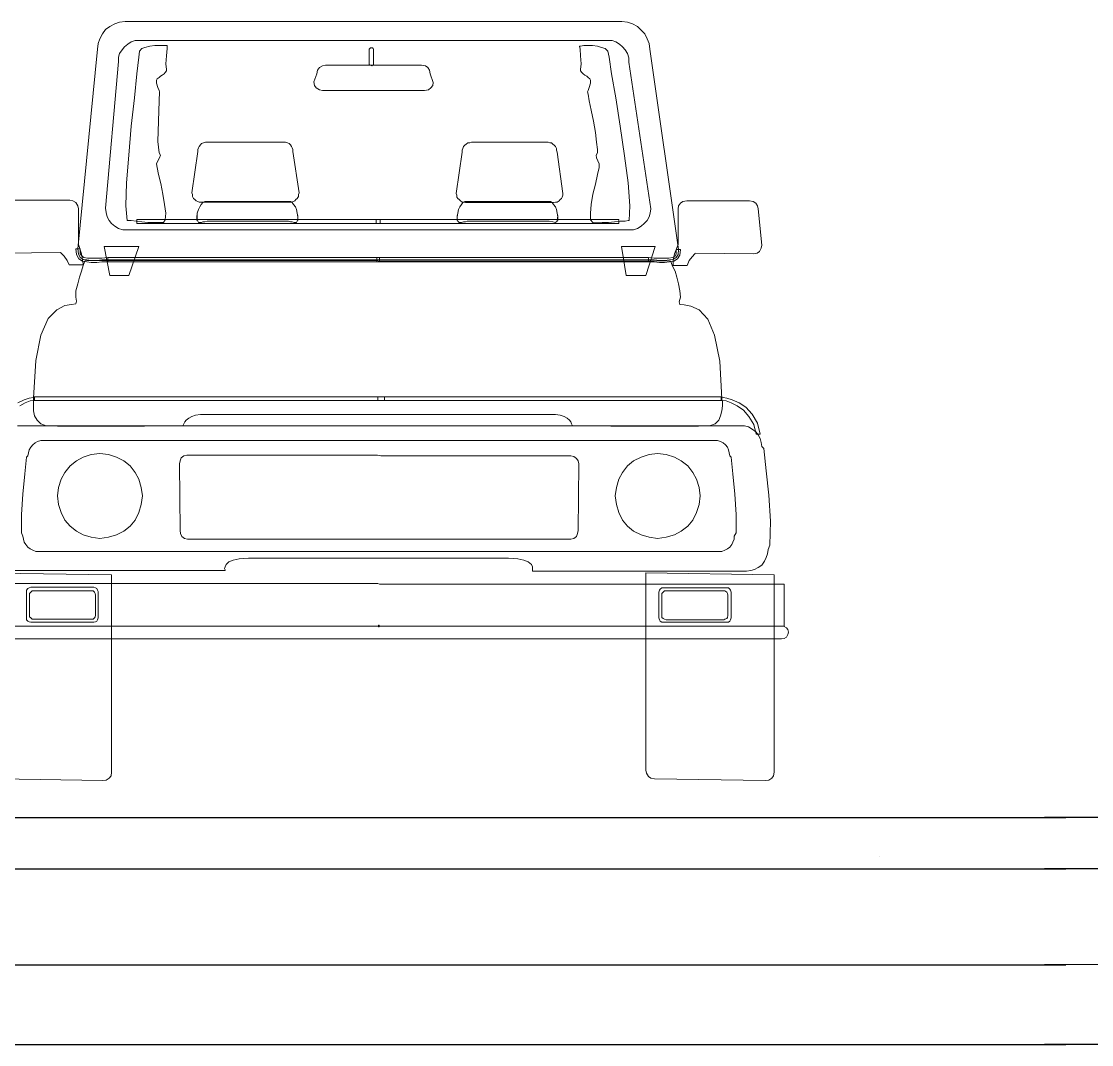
# Model space of a CAD drawing. Extents: x 941299 to 942979, y 2579300 to 2579597.
# Drawn here: x 941865.79 to 941882.53, y 2579499 to 2579515 of the extents above; entities that cross this region are included whole.
import ezdxf

# ---------------------------------------------------------------- set-up
doc = ezdxf.new("R2010")
doc.units = 0
doc.layers.get('0').update_dxf_attribs({"linetype": 'CONTINUOUS'})
doc.layers.add('车人', color=7, linetype='CONTINUOUS', lineweight=9)

# ---------------------------------------------------------------- blocks, each defined once
blk = doc.blocks.new('carbb')
at = {"layer": '车人', "color": 143}
for p, q in [((-0.7329, 1.9755), (-0.725, 1.9867)), ((-0.725, 1.9867), (-0.7137, 1.9947)), ((-0.7137, 1.9947), (-0.7007, 2.0012)), ((-0.7007, 2.0012), (-0.688, 2.0059)), ((-0.688, 2.0059), (-0.6735, 2.0077)), ((-0.6735, 2.0077), (-0.0306, 2.0077)), ((-0.0306, 2.0077), (-0.0194, 2.0077)), ((-0.0194, 2.0077), (-0.0194, 2.0077)), ((-0.0194, 2.0077), (0.6214, 2.0077)), ((0.6214, 2.0077), (0.6359, 2.0059)), ((0.6359, 2.0059), (0.6486, 2.0012)), ((0.6486, 2.0012), (0.6616, 1.9947)), ((0.6616, 1.9947), (0.6714, 1.9852)), ((0.6714, 1.9852), (0.6808, 1.9755)), ((-0.7442, 1.9498), (-0.7394, 1.9625)), ((-0.7394, 1.9625), (-0.7329, 1.9755)), ((-0.6576, 1.9545), (-0.667, 1.9483)), ((-0.6478, 1.9577), (-0.6576, 1.9545)), ((-0.6366, 1.9577), (-0.6478, 1.9577)), ((-0.0306, 1.9577), (-0.6366, 1.9577)), ((-0.0194, 1.9577), (-0.0306, 1.9577)), ((0.5845, 1.9577), (-0.0194, 1.9577)), ((0.5957, 1.9577), (0.5845, 1.9577)), ((0.6055, 1.9545), (0.5957, 1.9577)), ((0.6149, 1.9483), (0.6055, 1.9545)), ((0.6808, 1.9755), (0.6873, 1.9625)), ((0.6873, 1.9625), (0.6921, 1.9498)), ((-0.7974, 1.4148), (-0.7459, 1.9353)), ((-0.7459, 1.9353), (-0.7442, 1.9498)), ((-0.6815, 1.9338), (-0.688, 1.924)), ((-0.675, 1.9418), (-0.6815, 1.9338)), ((-0.667, 1.9483), (-0.675, 1.9418)), ((-0.6366, 1.9305), (-0.6381, 1.9143)), ((-0.6301, 1.9368), (-0.6366, 1.9305)), ((-0.6366, 1.9305), (-0.6366, 1.9305)), ((-0.6221, 1.94), (-0.6301, 1.9368)), ((-0.6094, 1.9433), (-0.6221, 1.94)), ((-0.5964, 1.945), (-0.6094, 1.9433)), ((-0.5851, 1.945), (-0.5964, 1.945)), ((-0.5739, 1.945), (-0.5851, 1.945)), ((-0.5659, 1.945), (-0.5739, 1.945)), ((-0.5642, 1.945), (-0.5659, 1.945)), ((-0.5659, 1.9175), (-0.5642, 1.9368)), ((-0.5642, 1.9368), (-0.5642, 1.945)), ((-0.0357, 1.9368), (-0.0371, 1.9353)), ((-0.0371, 1.9353), (-0.0371, 1.932)), ((-0.0371, 1.932), (-0.0371, 1.8983)), ((-0.0339, 1.9385), (-0.0357, 1.9368)), ((-0.0306, 1.9385), (-0.0339, 1.9385)), ((-0.0306, 1.9385), (-0.0306, 1.9385)), ((-0.0291, 1.9385), (-0.0306, 1.9385)), ((-0.0274, 1.9368), (-0.0291, 1.9385)), ((-0.0259, 1.9353), (-0.0274, 1.9368)), ((-0.0259, 1.932), (-0.0259, 1.9353)), ((-0.0259, 1.8983), (-0.0259, 1.932)), ((0.5106, 1.9433), (0.5138, 1.9433)), ((0.5121, 1.9353), (0.5106, 1.9433)), ((0.5138, 1.9175), (0.5121, 1.9353)), ((0.5138, 1.9433), (0.5218, 1.945)), ((0.5218, 1.945), (0.5316, 1.945)), ((0.5316, 1.945), (0.5443, 1.945)), ((0.5443, 1.945), (0.5573, 1.9433)), ((0.5573, 1.9433), (0.5685, 1.94)), ((0.5685, 1.94), (0.578, 1.9368)), ((0.578, 1.9368), (0.5845, 1.9305)), ((0.5845, 1.9305), (0.5845, 1.9305)), ((0.5845, 1.9305), (0.5877, 1.9143)), ((0.6229, 1.9418), (0.6149, 1.9483)), ((0.6294, 1.9338), (0.6229, 1.9418)), ((0.6359, 1.924), (0.6294, 1.9338)), ((0.6921, 1.9498), (0.6938, 1.9353)), ((0.6938, 1.9353), (0.7692, 1.413)), ((-0.6913, 1.9031), (-0.725, 1.5206)), ((-0.688, 1.924), (-0.6913, 1.9143)), ((-0.6913, 1.9143), (-0.6913, 1.9031)), ((-0.6381, 1.9143), (-0.6431, 1.8711)), ((-0.5674, 1.8968), (-0.5659, 1.9175)), ((-0.0371, 1.8983), (-0.0371, 1.8951)), ((-0.0259, 1.8951), (-0.0259, 1.8983)), ((0.5153, 1.8968), (0.5138, 1.9175)), ((0.5877, 1.9143), (0.5942, 1.8711)), ((0.6392, 1.9128), (0.6359, 1.924)), ((0.6392, 1.9016), (0.6392, 1.9128)), ((0.6971, 1.5191), (0.6392, 1.9016)), ((-0.6431, 1.8711), (-0.6493, 1.8085)), ((-0.5772, 1.8679), (-0.5721, 1.8711)), ((-0.5721, 1.8711), (-0.5692, 1.8741)), ((-0.5692, 1.8741), (-0.5659, 1.8791)), ((-0.5659, 1.8824), (-0.5674, 1.8968)), ((-0.5659, 1.8791), (-0.5659, 1.8824)), ((-0.1737, 1.8711), (-0.1817, 1.8501)), ((-0.1722, 1.8806), (-0.1737, 1.8711)), ((-0.1672, 1.8871), (-0.1722, 1.8806)), ((-0.1592, 1.8918), (-0.1672, 1.8871)), ((-0.1512, 1.8936), (-0.1592, 1.8918)), ((-0.0291, 1.8936), (-0.1512, 1.8936)), ((-0.0371, 1.8951), (-0.0357, 1.8936)), ((-0.0357, 1.8936), (-0.0339, 1.8936)), ((-0.0339, 1.8936), (-0.0306, 1.8918)), ((-0.0306, 1.8918), (-0.0291, 1.8936)), ((-0.0306, 1.8918), (-0.0306, 1.8918)), ((-0.0306, 1.8918), (-0.0306, 1.8918)), ((-0.0194, 1.8936), (-0.0291, 1.8936)), ((-0.0291, 1.8936), (-0.0274, 1.8936)), ((-0.0274, 1.8936), (-0.0259, 1.8951)), ((0.0991, 1.8936), (-0.0194, 1.8936)), ((0.1089, 1.8918), (0.0991, 1.8936)), ((0.1151, 1.8871), (0.1089, 1.8918)), ((0.1201, 1.8806), (0.1151, 1.8871)), ((0.1216, 1.8711), (0.1201, 1.8806)), ((0.1296, 1.8484), (0.1216, 1.8711)), ((0.5138, 1.8824), (0.5153, 1.8968)), ((0.5138, 1.8791), (0.5138, 1.8824)), ((0.5171, 1.8741), (0.5138, 1.8791)), ((0.5203, 1.8711), (0.5171, 1.8741)), ((0.5251, 1.8679), (0.5203, 1.8711)), ((0.5942, 1.8711), (0.6055, 1.8085)), ((-0.5916, 1.8549), (-0.5899, 1.8581)), ((-0.5916, 1.8469), (-0.5916, 1.8549)), ((-0.5884, 1.8357), (-0.5916, 1.8469)), ((-0.5899, 1.8581), (-0.5851, 1.8614)), ((-0.5851, 1.8614), (-0.5819, 1.8646)), ((-0.5819, 1.8646), (-0.5772, 1.8679)), ((-0.1817, 1.8501), (-0.1802, 1.8404)), ((0.1281, 1.8404), (0.1296, 1.8484)), ((0.5298, 1.8646), (0.5251, 1.8679)), ((0.5331, 1.8614), (0.5298, 1.8646)), ((0.5378, 1.8581), (0.5331, 1.8614)), ((0.5363, 1.8357), (0.5396, 1.8469)), ((0.5396, 1.8549), (0.5378, 1.8581)), ((0.5396, 1.8469), (0.5396, 1.8549)), ((-0.5851, 1.8277), (-0.5884, 1.8357)), ((-0.5837, 1.8244), (-0.5851, 1.8277)), ((-0.5851, 1.8002), (-0.5837, 1.8244)), ((-0.1802, 1.8404), (-0.1755, 1.8342)), ((-0.1755, 1.8342), (-0.1672, 1.8292)), ((-0.1672, 1.8292), (-0.1592, 1.8277)), ((-0.1592, 1.8277), (-0.0306, 1.8277)), ((-0.0306, 1.8277), (-0.0194, 1.8277)), ((-0.0194, 1.8277), (-0.0194, 1.8277)), ((-0.0194, 1.8277), (0.1071, 1.8277)), ((0.1071, 1.8277), (0.1169, 1.8292)), ((0.1169, 1.8292), (0.1234, 1.8342)), ((0.1234, 1.8342), (0.1281, 1.8404)), ((0.5316, 1.8244), (0.5331, 1.8277)), ((0.5331, 1.8179), (0.5316, 1.8244)), ((0.5331, 1.8277), (0.5363, 1.8357)), ((0.5363, 1.8002), (0.5331, 1.8179)), ((-0.6493, 1.8085), (-0.6576, 1.7343)), ((-0.5866, 1.7473), (-0.5851, 1.8002)), ((0.541, 1.7762), (0.5363, 1.8002)), ((0.6055, 1.8085), (0.6167, 1.7343)), ((0.5475, 1.7473), (0.541, 1.7762)), ((-0.6576, 1.7343), (-0.6638, 1.6589)), ((-0.5884, 1.6944), (-0.5866, 1.7473)), ((0.5523, 1.7183), (0.5475, 1.7473)), ((0.6167, 1.7343), (0.6279, 1.6571)), ((0.5555, 1.6926), (0.5523, 1.7183)), ((-0.5851, 1.6654), (-0.5884, 1.6944)), ((-0.4823, 1.6781), (-0.4838, 1.6734)), ((-0.4808, 1.6814), (-0.4823, 1.6781)), ((-0.4775, 1.6861), (-0.4808, 1.6814)), ((-0.4743, 1.6893), (-0.4775, 1.6861)), ((-0.4696, 1.6911), (-0.4743, 1.6893)), ((-0.4645, 1.6926), (-0.4696, 1.6911)), ((-0.4598, 1.6926), (-0.4645, 1.6926)), ((-0.2606, 1.6926), (-0.4598, 1.6926)), ((-0.2556, 1.6926), (-0.2606, 1.6926)), ((-0.2508, 1.6911), (-0.2556, 1.6926)), ((-0.2461, 1.6893), (-0.2508, 1.6911)), ((-0.2429, 1.6861), (-0.2461, 1.6893)), ((-0.2396, 1.6814), (-0.2429, 1.6861)), ((-0.2381, 1.6781), (-0.2396, 1.6814)), ((-0.2364, 1.6734), (-0.2381, 1.6781)), ((0.2052, 1.6716), (0.2067, 1.6766)), ((0.2067, 1.6766), (0.2085, 1.6814)), ((0.2085, 1.6814), (0.2118, 1.6846)), ((0.2118, 1.6846), (0.215, 1.6879)), ((0.215, 1.6879), (0.2197, 1.6911)), ((0.2197, 1.6911), (0.2245, 1.6911)), ((0.2245, 1.6911), (0.2292, 1.6926)), ((0.2292, 1.6926), (0.4287, 1.6926)), ((0.4287, 1.6926), (0.4334, 1.6911)), ((0.4334, 1.6911), (0.4382, 1.6911)), ((0.4382, 1.6911), (0.4414, 1.6879)), ((0.4414, 1.6879), (0.4447, 1.6846)), ((0.4447, 1.6846), (0.4479, 1.6814)), ((0.4479, 1.6814), (0.4512, 1.6766)), ((0.4512, 1.6766), (0.4512, 1.6716)), ((0.5573, 1.6734), (0.5555, 1.6926)), ((-0.6638, 1.6589), (-0.6703, 1.5865)), ((-0.5884, 1.6444), (-0.5837, 1.6524)), ((-0.5819, 1.6589), (-0.5851, 1.6654)), ((-0.5837, 1.6524), (-0.5819, 1.6589)), ((-0.4838, 1.6687), (-0.5, 1.5608)), ((-0.4838, 1.6734), (-0.4838, 1.6687)), ((-0.2364, 1.6687), (-0.2364, 1.6734)), ((-0.2204, 1.5608), (-0.2364, 1.6687)), ((0.1893, 1.5593), (0.2052, 1.6669)), ((0.2052, 1.6669), (0.2052, 1.6716)), ((0.4512, 1.6716), (0.4527, 1.6669)), ((0.4527, 1.6669), (0.4671, 1.5593)), ((0.554, 1.6589), (0.5573, 1.6654)), ((0.5555, 1.6524), (0.554, 1.6589)), ((0.5588, 1.6444), (0.5555, 1.6524)), ((0.5573, 1.6654), (0.5573, 1.6734)), ((0.6279, 1.6571), (0.6374, 1.5865)), ((-0.5916, 1.6364), (-0.5884, 1.6444)), ((-0.5899, 1.6267), (-0.5916, 1.6364)), ((-0.5866, 1.6089), (-0.5899, 1.6267)), ((0.5573, 1.6089), (0.562, 1.6267)), ((0.562, 1.6364), (0.5588, 1.6444)), ((0.562, 1.6267), (0.562, 1.6364)), ((-0.5804, 1.585), (-0.5866, 1.6089)), ((0.5523, 1.5832), (0.5573, 1.6089)), ((-0.6703, 1.5865), (-0.672, 1.5271)), ((-0.5754, 1.5575), (-0.5804, 1.585)), ((0.5458, 1.5575), (0.5523, 1.5832)), ((0.6374, 1.5865), (0.6424, 1.5271)), ((-0.8181, 1.5416), (-0.9821, 1.5416)), ((-0.8101, 1.5401), (-0.8181, 1.5416)), ((-0.8021, 1.5351), (-0.8101, 1.5401)), ((-0.7974, 1.5271), (-0.8021, 1.5351)), ((-0.5707, 1.5303), (-0.5754, 1.5575)), ((-0.5, 1.5608), (-0.4982, 1.556)), ((-0.4982, 1.556), (-0.4982, 1.5513)), ((-0.4982, 1.5513), (-0.4953, 1.5463)), ((-0.4953, 1.5463), (-0.492, 1.543)), ((-0.492, 1.543), (-0.4888, 1.5401)), ((-0.4888, 1.5401), (-0.4838, 1.5383)), ((-0.4838, 1.5383), (-0.4808, 1.5368)), ((-0.4808, 1.5368), (-0.4758, 1.5368)), ((-0.4758, 1.5368), (-0.2443, 1.5368)), ((-0.4758, 1.5303), (-0.471, 1.5351)), ((-0.471, 1.5351), (-0.4663, 1.5383)), ((-0.4663, 1.5383), (-0.4613, 1.5383)), ((-0.4613, 1.5383), (-0.2476, 1.5383)), ((-0.2476, 1.5383), (-0.2429, 1.5383)), ((-0.2443, 1.5368), (-0.2443, 1.5368)), ((-0.2443, 1.5368), (-0.2396, 1.5368)), ((-0.2429, 1.5383), (-0.2381, 1.5351)), ((-0.2396, 1.5368), (-0.2349, 1.5383)), ((-0.2381, 1.5351), (-0.2349, 1.5303)), ((-0.2349, 1.5383), (-0.2316, 1.5401)), ((-0.2316, 1.5401), (-0.2284, 1.543)), ((-0.2284, 1.543), (-0.2251, 1.5463)), ((-0.2251, 1.5463), (-0.2219, 1.5513)), ((-0.2219, 1.556), (-0.2204, 1.5608)), ((-0.2219, 1.5513), (-0.2219, 1.556)), ((0.1908, 1.5546), (0.1893, 1.5593)), ((0.1908, 1.5495), (0.1908, 1.5546)), ((0.194, 1.5463), (0.1908, 1.5495)), ((0.1973, 1.543), (0.194, 1.5463)), ((0.2005, 1.5401), (0.1973, 1.543)), ((0.2052, 1.5368), (0.2005, 1.5401)), ((0.2035, 1.5303), (0.2067, 1.5351)), ((0.2085, 1.5368), (0.2052, 1.5368)), ((0.2067, 1.5351), (0.2118, 1.5383)), ((0.2132, 1.5351), (0.2085, 1.5368)), ((0.2118, 1.5383), (0.2165, 1.5383)), ((0.2132, 1.5351), (0.2132, 1.5351)), ((0.4432, 1.5351), (0.2132, 1.5351)), ((0.2165, 1.5383), (0.4302, 1.5383)), ((0.4302, 1.5383), (0.4349, 1.5383)), ((0.4349, 1.5383), (0.4399, 1.5351)), ((0.4399, 1.5351), (0.4432, 1.5303)), ((0.4479, 1.5368), (0.4432, 1.5351)), ((0.4527, 1.5368), (0.4479, 1.5368)), ((0.4574, 1.5401), (0.4527, 1.5368)), ((0.4606, 1.543), (0.4574, 1.5401)), ((0.4639, 1.5463), (0.4606, 1.543)), ((0.4657, 1.5495), (0.4639, 1.5463)), ((0.4671, 1.5546), (0.4657, 1.5495)), ((0.4671, 1.5593), (0.4671, 1.5546)), ((0.541, 1.5303), (0.5458, 1.5575)), ((0.7742, 1.5336), (0.7805, 1.5383)), ((0.7805, 1.5383), (0.7902, 1.5401)), ((0.7902, 1.5401), (0.954, 1.5401)), ((0.954, 1.5401), (0.9637, 1.5383)), ((0.9637, 1.5383), (0.9702, 1.5336)), ((-0.7956, 1.5191), (-0.7974, 1.5271)), ((-0.7956, 1.426), (-0.7956, 1.5191)), ((-0.725, 1.5206), (-0.7235, 1.5093)), ((-0.7235, 1.5093), (-0.7202, 1.4981)), ((-0.672, 1.5271), (-0.6688, 1.4886)), ((-0.5674, 1.5079), (-0.5707, 1.5303)), ((-0.5692, 1.4901), (-0.5674, 1.5079)), ((-0.4855, 1.5079), (-0.4823, 1.5173)), ((-0.4855, 1.4981), (-0.4855, 1.5079)), ((-0.4823, 1.5173), (-0.479, 1.5238)), ((-0.479, 1.5238), (-0.4758, 1.5303)), ((-0.2349, 1.5303), (-0.2298, 1.5238)), ((-0.2298, 1.5238), (-0.2269, 1.5173)), ((-0.2269, 1.5173), (-0.2251, 1.5079)), ((-0.2251, 1.5079), (-0.2236, 1.4981)), ((0.1922, 1.4981), (0.194, 1.5079)), ((0.194, 1.5079), (0.1955, 1.5173)), ((0.1955, 1.5173), (0.1987, 1.5238)), ((0.1987, 1.5238), (0.2035, 1.5303)), ((0.4432, 1.5303), (0.4479, 1.5238)), ((0.4479, 1.5238), (0.4512, 1.5173)), ((0.4512, 1.5173), (0.4527, 1.5079)), ((0.4527, 1.5079), (0.4544, 1.4981)), ((0.5396, 1.5079), (0.541, 1.5303)), ((0.5396, 1.4901), (0.5396, 1.5079)), ((0.6424, 1.5271), (0.6406, 1.4886)), ((0.6921, 1.4981), (0.6953, 1.5079)), ((0.6953, 1.5079), (0.6971, 1.5191)), ((0.7677, 1.5191), (0.7692, 1.5271)), ((0.7677, 1.426), (0.7677, 1.5191)), ((0.7692, 1.5271), (0.7742, 1.5336)), ((0.9702, 1.5336), (0.9749, 1.5271)), ((0.9749, 1.5271), (0.9767, 1.5191)), ((0.9767, 1.5191), (0.9862, 1.4242)), ((-0.7202, 1.4981), (-0.7152, 1.4886)), ((-0.7152, 1.4886), (-0.709, 1.4804)), ((-0.709, 1.4804), (-0.7007, 1.4742)), ((-0.6688, 1.4886), (-0.6655, 1.4886)), ((-0.6655, 1.4886), (-0.6576, 1.4886)), ((-0.6576, 1.4886), (-0.6446, 1.4869)), ((-0.6446, 1.4869), (-0.6301, 1.4854)), ((-0.0194, 1.4916), (-0.6431, 1.4916)), ((-0.6431, 1.4916), (-0.6431, 1.4804)), ((-0.6431, 1.4804), (-0.0194, 1.4804)), ((-0.6301, 1.4854), (-0.6141, 1.4836)), ((-0.6141, 1.4836), (-0.5979, 1.4836)), ((-0.5979, 1.4836), (-0.5851, 1.4836)), ((-0.5851, 1.4836), (-0.5739, 1.4836)), ((-0.5739, 1.4836), (-0.5692, 1.4901)), ((-0.487, 1.5014), (-0.487, 1.4886)), ((-0.4855, 1.4916), (-0.487, 1.5014)), ((-0.487, 1.4886), (-0.4855, 1.4981)), ((-0.4838, 1.4869), (-0.4855, 1.4916)), ((-0.4823, 1.4836), (-0.4838, 1.4869)), ((-0.479, 1.4836), (-0.4823, 1.4836)), ((-0.4743, 1.4836), (-0.479, 1.4836)), ((-0.471, 1.4854), (-0.4743, 1.4836)), ((-0.4663, 1.4854), (-0.471, 1.4854)), ((-0.4598, 1.4869), (-0.4663, 1.4854)), ((-0.4598, 1.4869), (-0.4598, 1.4869)), ((-0.2476, 1.4869), (-0.4598, 1.4869)), ((-0.2429, 1.4854), (-0.2476, 1.4869)), ((-0.2381, 1.4854), (-0.2429, 1.4854)), ((-0.2331, 1.4836), (-0.2381, 1.4854)), ((-0.2298, 1.4836), (-0.2331, 1.4836)), ((-0.2269, 1.4836), (-0.2298, 1.4836)), ((-0.2251, 1.4869), (-0.2269, 1.4836)), ((-0.2236, 1.4916), (-0.2251, 1.4869)), ((-0.2236, 1.5014), (-0.2236, 1.4916)), ((-0.2236, 1.4886), (-0.2236, 1.5014)), ((-0.2236, 1.4981), (-0.2236, 1.4886)), ((-0.0194, 1.4916), (-0.0194, 1.4804)), ((-0.0085, 1.4916), (-0.0194, 1.4916)), ((-0.0194, 1.4916), (-0.0194, 1.4916)), ((-0.0194, 1.4804), (-0.0194, 1.4916)), ((-0.0194, 1.4916), (-0.0194, 1.4916)), ((-0.0194, 1.4804), (-0.0085, 1.4804)), ((-0.0194, 1.4804), (-0.0194, 1.4804)), ((-0.0085, 1.4916), (-0.0085, 1.4804)), ((0.6134, 1.4916), (-0.0085, 1.4916)), ((-0.0085, 1.4916), (-0.0085, 1.4916)), ((-0.0085, 1.4804), (-0.0085, 1.4916)), ((-0.0085, 1.4916), (-0.0085, 1.4916)), ((-0.0085, 1.4804), (0.6134, 1.4804)), ((-0.0085, 1.4804), (-0.0085, 1.4804)), ((0.1922, 1.5014), (0.1922, 1.4886)), ((0.1922, 1.4916), (0.1922, 1.5014)), ((0.1922, 1.4886), (0.1922, 1.4981)), ((0.194, 1.4869), (0.1922, 1.4916)), ((0.1973, 1.4836), (0.194, 1.4869)), ((0.2005, 1.4836), (0.1973, 1.4836)), ((0.2035, 1.4836), (0.2005, 1.4836)), ((0.2085, 1.4854), (0.2035, 1.4836)), ((0.2132, 1.4854), (0.2085, 1.4854)), ((0.218, 1.4869), (0.2132, 1.4854)), ((0.218, 1.4869), (0.218, 1.4869)), ((0.4317, 1.4869), (0.218, 1.4869)), ((0.4414, 1.4854), (0.4317, 1.4869)), ((0.4479, 1.4836), (0.4414, 1.4854)), ((0.4527, 1.4869), (0.4479, 1.4836)), ((0.4544, 1.5014), (0.4527, 1.4869)), ((0.4544, 1.4886), (0.4544, 1.5014)), ((0.4544, 1.4981), (0.4544, 1.4886)), ((0.5458, 1.4836), (0.5396, 1.4901)), ((0.5555, 1.4821), (0.5458, 1.4836)), ((0.57, 1.4836), (0.5555, 1.4821)), ((0.586, 1.4836), (0.57, 1.4836)), ((0.6022, 1.4854), (0.586, 1.4836)), ((0.6167, 1.4869), (0.6022, 1.4854)), ((0.6134, 1.4916), (0.6134, 1.4916)), ((0.6134, 1.4804), (0.6134, 1.4916)), ((0.6134, 1.4916), (0.6134, 1.4916)), ((0.6134, 1.4804), (0.6134, 1.4804)), ((0.6294, 1.4869), (0.6167, 1.4869)), ((0.6374, 1.4886), (0.6294, 1.4869)), ((0.6406, 1.4886), (0.6374, 1.4886)), ((0.6714, 1.4742), (0.6794, 1.4804)), ((0.6794, 1.4804), (0.6873, 1.4886)), ((0.6873, 1.4886), (0.6921, 1.4981)), ((-0.7007, 1.4742), (-0.6913, 1.4677)), ((-0.6913, 1.4677), (-0.68, 1.4644)), ((-0.68, 1.4644), (-0.6688, 1.4644)), ((-0.6688, 1.4644), (-0.0179, 1.4644)), ((-0.0179, 1.4644), (-0.0102, 1.4644)), ((-0.0102, 1.4644), (-0.0102, 1.4644)), ((-0.0102, 1.4644), (0.6406, 1.4644)), ((0.6406, 1.4644), (0.6519, 1.4644)), ((0.6519, 1.4644), (0.6616, 1.4677)), ((0.6616, 1.4677), (0.6714, 1.4742)), ((-0.7956, 1.426), (-0.7956, 1.426)), ((-0.7876, 1.4017), (-0.7956, 1.426)), ((0.758, 1.4017), (0.7677, 1.426)), ((0.7677, 1.426), (0.7677, 1.426)), ((0.9862, 1.4242), (0.9847, 1.4162)), ((-0.9933, 1.4032), (-0.8423, 1.405)), ((-0.8423, 1.405), (-0.839, 1.4017)), ((-0.839, 1.4017), (-0.8325, 1.3952)), ((-0.8325, 1.3952), (-0.8246, 1.384)), ((-0.8021, 1.4148), (-0.8021, 1.4148)), ((-0.7923, 1.4148), (-0.8021, 1.4148)), ((-0.8021, 1.4148), (-0.8006, 1.4003)), ((-0.8021, 1.4148), (-0.8021, 1.4148)), ((-0.8006, 1.4003), (-0.7941, 1.389)), ((-0.7956, 1.4017), (-0.7974, 1.4148)), ((-0.7909, 1.392), (-0.7956, 1.4017)), ((-0.7909, 1.4148), (-0.7923, 1.4148)), ((-0.7909, 1.4017), (-0.7909, 1.4148)), ((-0.7861, 1.3952), (-0.7909, 1.4017)), ((-0.7844, 1.3858), (-0.7876, 1.4017)), ((-0.7811, 1.392), (-0.7861, 1.3952)), ((-0.7282, 1.421), (-0.7282, 1.421)), ((-0.7137, 1.3456), (-0.7282, 1.421)), ((-0.7282, 1.421), (-0.6381, 1.421)), ((-0.6381, 1.421), (-0.6638, 1.3456)), ((0.62, 1.421), (0.62, 1.421)), ((0.6327, 1.3456), (0.62, 1.421)), ((0.62, 1.421), (0.7083, 1.421)), ((0.7083, 1.421), (0.6841, 1.3456)), ((0.7598, 1.3952), (0.7533, 1.392)), ((0.7547, 1.384), (0.758, 1.4017)), ((0.7627, 1.4017), (0.7598, 1.3952)), ((0.7627, 1.413), (0.7627, 1.4017)), ((0.7742, 1.413), (0.7627, 1.413)), ((0.7677, 1.4003), (0.7627, 1.392)), ((0.766, 1.389), (0.7725, 1.3985)), ((0.7692, 1.413), (0.7677, 1.4003)), ((0.7725, 1.3985), (0.7742, 1.413)), ((0.8112, 1.4017), (0.8047, 1.3938)), ((0.8127, 1.4032), (0.8112, 1.4017)), ((0.9637, 1.4017), (0.8127, 1.4032)), ((0.9735, 1.4032), (0.9637, 1.4017)), ((0.9797, 1.4082), (0.9735, 1.4032)), ((0.9847, 1.4162), (0.9797, 1.4082)), ((-0.8246, 1.384), (-0.8198, 1.3728)), ((-0.8198, 1.3728), (-0.7829, 1.3728)), ((-0.7941, 1.389), (-0.7844, 1.3825)), ((-0.7829, 1.3873), (-0.7909, 1.392)), ((-0.7876, 1.3568), (-0.7829, 1.3713)), ((-0.7829, 1.376), (-0.7844, 1.3858)), ((-0.7844, 1.3825), (-0.7731, 1.3808)), ((-0.7731, 1.3858), (-0.7829, 1.3873)), ((-0.7829, 1.3713), (-0.7796, 1.3808)), ((-0.7829, 1.3728), (-0.7829, 1.376)), ((-0.7717, 1.3905), (-0.7811, 1.392)), ((-0.7796, 1.3808), (-0.7779, 1.384)), ((-0.7779, 1.384), (0.7485, 1.3825)), ((-0.7619, 1.384), (-0.7731, 1.3858)), ((-0.7731, 1.3808), (-0.7619, 1.3793)), ((-0.7619, 1.3905), (-0.7717, 1.3905)), ((-0.7474, 1.3905), (-0.7619, 1.3905)), ((-0.7474, 1.384), (-0.7619, 1.384)), ((-0.7619, 1.3793), (-0.7474, 1.3793)), ((-0.7347, 1.3905), (-0.7474, 1.3905)), ((-0.7347, 1.3858), (-0.7474, 1.384)), ((-0.7474, 1.3793), (-0.7347, 1.3808)), ((-0.7184, 1.392), (-0.7347, 1.3905)), ((-0.7184, 1.3858), (-0.7347, 1.3858)), ((-0.7347, 1.3808), (-0.7184, 1.3808)), ((-0.0179, 1.392), (-0.7184, 1.392)), ((-0.7184, 1.3808), (-0.7184, 1.392)), ((-0.7184, 1.392), (-0.7184, 1.3808)), ((-0.7184, 1.392), (-0.7184, 1.392)), ((-0.0179, 1.3858), (-0.7184, 1.3858)), ((-0.7184, 1.3808), (-0.0179, 1.3808)), ((-0.7184, 1.3808), (-0.7184, 1.3808)), ((-0.7184, 1.3808), (-0.7184, 1.3808)), ((-0.0179, 1.392), (-0.0179, 1.3808)), ((-0.0179, 1.392), (-0.0179, 1.392)), ((-0.0102, 1.392), (-0.0179, 1.392)), ((-0.0179, 1.3808), (-0.0179, 1.392)), ((-0.0102, 1.3858), (-0.0179, 1.3858)), ((-0.0179, 1.3808), (-0.0179, 1.3808)), ((-0.0179, 1.3808), (-0.0102, 1.3808)), ((-0.0179, 1.3808), (-0.0179, 1.3808)), ((-0.0102, 1.392), (-0.0102, 1.3808)), ((-0.0102, 1.392), (-0.0102, 1.392)), ((0.6906, 1.392), (-0.0102, 1.392)), ((-0.0102, 1.3808), (-0.0102, 1.392)), ((0.6906, 1.3858), (-0.0102, 1.3858)), ((-0.0102, 1.3808), (-0.0102, 1.3808)), ((-0.0102, 1.3808), (0.6906, 1.3808)), ((-0.0102, 1.3808), (-0.0102, 1.3808)), ((0.6906, 1.392), (0.6906, 1.3808)), ((0.6906, 1.392), (0.6906, 1.392)), ((0.7051, 1.3905), (0.6906, 1.392)), ((0.6906, 1.3808), (0.6906, 1.392)), ((0.7051, 1.3858), (0.6906, 1.3858)), ((0.6906, 1.3808), (0.6906, 1.3808)), ((0.6906, 1.3808), (0.7051, 1.3808)), ((0.6906, 1.3808), (0.6906, 1.3808)), ((0.7196, 1.3905), (0.7051, 1.3905)), ((0.7196, 1.384), (0.7051, 1.3858)), ((0.7051, 1.3808), (0.7196, 1.3793)), ((0.7323, 1.3905), (0.7196, 1.3905)), ((0.7323, 1.384), (0.7196, 1.384)), ((0.7196, 1.3793), (0.7323, 1.3793)), ((0.7435, 1.3905), (0.7323, 1.3905)), ((0.7453, 1.3858), (0.7323, 1.384)), ((0.7323, 1.3793), (0.7453, 1.3808)), ((0.7533, 1.392), (0.7435, 1.3905)), ((0.7547, 1.3873), (0.7453, 1.3858)), ((0.7453, 1.3808), (0.7565, 1.3825)), ((0.7485, 1.3825), (0.75, 1.3793)), ((0.7485, 1.3825), (0.7485, 1.3825)), ((0.75, 1.3793), (0.7533, 1.3695)), ((0.7533, 1.3695), (0.7598, 1.3568)), ((0.7627, 1.392), (0.7547, 1.3873)), ((0.7547, 1.3746), (0.7547, 1.384)), ((0.7547, 1.3713), (0.7547, 1.3746)), ((0.7917, 1.3713), (0.7547, 1.3713)), ((0.7565, 1.3825), (0.766, 1.389)), ((0.7967, 1.384), (0.7917, 1.3713)), ((0.8047, 1.3938), (0.7967, 1.384)), ((-0.7974, 1.3231), (-0.7923, 1.3406)), ((-0.7923, 1.3406), (-0.7876, 1.3568)), ((-0.6638, 1.3456), (-0.7137, 1.3456)), ((0.6841, 1.3456), (0.6327, 1.3456)), ((0.7598, 1.3568), (0.7645, 1.3406)), ((0.7645, 1.3406), (0.7692, 1.3231)), ((-0.8021, 1.3054), (-0.7974, 1.3231)), ((0.7692, 1.3231), (0.7725, 1.3054)), ((-0.8021, 1.2891), (-0.8021, 1.3054)), ((-0.8006, 1.2779), (-0.8021, 1.2891)), ((0.7742, 1.2891), (0.771, 1.2764)), ((0.7725, 1.3054), (0.7742, 1.2891)), ((-0.8745, 1.233), (-0.8518, 1.2554)), ((-0.8518, 1.2554), (-0.8311, 1.2667)), ((-0.8311, 1.2667), (-0.8133, 1.2699)), ((-0.8133, 1.2699), (-0.8021, 1.2717)), ((-0.8021, 1.2717), (-0.8006, 1.2779)), ((0.771, 1.2764), (0.7725, 1.2699)), ((0.7725, 1.2699), (0.7837, 1.2684)), ((0.7837, 1.2684), (0.8014, 1.2652)), ((0.8014, 1.2652), (0.8224, 1.2554)), ((0.8224, 1.2554), (0.8449, 1.2315)), ((-0.8937, 1.1895), (-0.8745, 1.233)), ((0.8449, 1.2315), (0.8626, 1.1895)), ((-0.9064, 1.1236), (-0.8937, 1.1895)), ((0.8626, 1.1895), (0.8768, 1.1221)), ((-0.9129, 1.0258), (-0.9064, 1.1236)), ((0.8768, 1.1221), (0.8818, 1.024)), ((-0.9372, 1.021), (-0.9531, 1.0131)), ((-0.9484, 1.0051), (-0.9339, 1.0131)), ((-0.9242, 1.0258), (-0.9372, 1.021)), ((-0.9339, 1.0131), (-0.9209, 1.0181)), ((-0.9129, 1.0272), (-0.9242, 1.0258)), ((-0.9209, 1.0181), (-0.9115, 1.0196)), ((-0.9097, 1.029), (-0.9129, 1.0272)), ((-0.9129, 1.0225), (-0.9129, 1.0258)), ((-0.9129, 1.0163), (-0.9129, 1.0225)), ((-0.9129, 1.0051), (-0.9129, 1.0163)), ((-0.9129, 0.9924), (-0.9129, 1.0051)), ((-0.9115, 1.0196), (-0.9097, 1.0196)), ((-0.0147, 1.029), (-0.9097, 1.029)), ((-0.9097, 1.0196), (-0.9097, 1.029)), ((-0.9097, 1.029), (-0.9097, 1.0196)), ((-0.9097, 1.029), (-0.9097, 1.029)), ((-0.9097, 1.0196), (-0.0147, 1.0196)), ((-0.9097, 1.0196), (-0.9097, 1.0196)), ((-0.9097, 1.0196), (-0.9097, 1.0196)), ((-0.0147, 1.029), (-0.0147, 1.0196)), ((-0.0147, 1.029), (-0.0147, 1.029)), ((0.0028, 1.029), (-0.0147, 1.029)), ((-0.0147, 1.0196), (-0.0147, 1.029)), ((-0.0147, 1.0196), (-0.0147, 1.0196)), ((-0.0147, 1.0196), (0.0028, 1.0196)), ((-0.0147, 1.0196), (-0.0147, 1.0196)), ((0.0028, 1.029), (0.0028, 1.0196)), ((0.0028, 1.029), (0.0028, 1.029)), ((0.8801, 1.029), (0.0028, 1.029)), ((0.0028, 1.0196), (0.0028, 1.029)), ((0.0028, 1.0196), (0.0028, 1.0196)), ((0.0028, 1.0196), (0.8801, 1.0196)), ((0.0028, 1.0196), (0.0028, 1.0196)), ((0.8801, 1.029), (0.8801, 1.0196)), ((0.8801, 1.029), (0.8801, 1.029)), ((0.8851, 1.0272), (0.8801, 1.029)), ((0.8801, 1.0196), (0.8801, 1.029)), ((0.8801, 1.0196), (0.8801, 1.0196)), ((0.8801, 1.0196), (0.8833, 1.0196)), ((0.8801, 1.0196), (0.8801, 1.0196)), ((0.8818, 1.024), (0.8818, 1.021)), ((0.8818, 1.021), (0.8833, 1.0163)), ((0.8833, 1.0051), (0.8818, 0.9924)), ((0.8833, 1.0196), (0.8931, 1.0181)), ((0.8833, 1.0163), (0.8833, 1.0051)), ((0.8945, 1.0258), (0.8851, 1.0272)), ((0.8931, 1.0181), (0.9058, 1.0131)), ((0.909, 1.021), (0.8945, 1.0258)), ((0.9058, 1.0131), (0.922, 1.0051)), ((0.9268, 1.0131), (0.909, 1.021)), ((0.922, 1.0051), (0.938, 0.9938)), ((0.9445, 1.0018), (0.9268, 1.0131)), ((-0.9097, 0.9794), (-0.9129, 0.9924)), ((-0.9032, 0.9681), (-0.9097, 0.9794)), ((-0.5, 0.9779), (-0.508, 0.9729)), ((-0.4903, 0.9811), (-0.5, 0.9779)), ((-0.4775, 0.9826), (-0.4903, 0.9811)), ((-0.4696, 0.9826), (-0.4775, 0.9826)), ((-0.4598, 0.9826), (-0.4696, 0.9826)), ((-0.4501, 0.9826), (-0.4598, 0.9826)), ((-0.4388, 0.9826), (-0.4501, 0.9826)), ((-0.4294, 0.9826), (-0.4388, 0.9826)), ((-0.4181, 0.9826), (-0.4294, 0.9826)), ((-0.4069, 0.9826), (-0.4181, 0.9826)), ((-0.3954, 0.9826), (-0.4069, 0.9826)), ((-0.3841, 0.9826), (-0.3954, 0.9826)), ((-0.3747, 0.9826), (-0.3841, 0.9826)), ((-0.3667, 0.9826), (-0.3747, 0.9826)), ((-0.3584, 0.9826), (-0.3667, 0.9826)), ((-0.3522, 0.9826), (-0.3584, 0.9826)), ((-0.3472, 0.9826), (-0.3522, 0.9826)), ((-0.3439, 0.9826), (-0.3472, 0.9826)), ((-0.3425, 0.9826), (-0.3439, 0.9826)), ((0.3128, 0.9826), (-0.3425, 0.9826)), ((0.3146, 0.9826), (0.3128, 0.9826)), ((0.3176, 0.9826), (0.3146, 0.9826)), ((0.3226, 0.9826), (0.3176, 0.9826)), ((0.3291, 0.9826), (0.3226, 0.9826)), ((0.3371, 0.9826), (0.3291, 0.9826)), ((0.3451, 0.9826), (0.3371, 0.9826)), ((0.3548, 0.9826), (0.3451, 0.9826)), ((0.366, 0.9826), (0.3548, 0.9826)), ((0.3773, 0.9826), (0.366, 0.9826)), ((0.3885, 0.9826), (0.3773, 0.9826)), ((0.3997, 0.9826), (0.3885, 0.9826)), ((0.4092, 0.9826), (0.3997, 0.9826)), ((0.4204, 0.9826), (0.4092, 0.9826)), ((0.4302, 0.9826), (0.4204, 0.9826)), ((0.4399, 0.9826), (0.4302, 0.9826)), ((0.4479, 0.9826), (0.4399, 0.9826)), ((0.4606, 0.9811), (0.4479, 0.9826)), ((0.4704, 0.9779), (0.4606, 0.9811)), ((0.4784, 0.9729), (0.4704, 0.9779)), ((0.8786, 0.9794), (0.8739, 0.9681)), ((0.8818, 0.9924), (0.8786, 0.9794)), ((0.938, 0.9938), (0.9525, 0.9779)), ((0.9605, 0.9841), (0.9445, 1.0018)), ((0.9525, 0.9779), (0.9652, 0.9569)), ((0.9749, 0.9601), (0.9605, 0.9841)), ((-0.0161, 0.9536), (-0.9546, 0.9536)), ((-0.8937, 0.9584), (-0.9032, 0.9681)), ((-0.8792, 0.9536), (-0.8937, 0.9584)), ((-0.868, 0.9536), (-0.8792, 0.9536)), ((-0.8503, 0.9522), (-0.868, 0.9536)), ((-0.8293, 0.9522), (-0.8503, 0.9522)), ((-0.8036, 0.9522), (-0.8293, 0.9522)), ((-0.7764, 0.9522), (-0.8036, 0.9522)), ((-0.7459, 0.9522), (-0.7764, 0.9522)), ((-0.7152, 0.9522), (-0.7459, 0.9522)), ((-0.6833, 0.9522), (-0.7152, 0.9522)), ((-0.6525, 0.9522), (-0.6833, 0.9522)), ((-0.6236, 0.9522), (-0.6525, 0.9522)), ((-0.5964, 0.9536), (-0.6236, 0.9522)), ((-0.5707, 0.9536), (-0.5964, 0.9536)), ((-0.5514, 0.9536), (-0.5707, 0.9536)), ((-0.5352, 0.9536), (-0.5514, 0.9536)), ((-0.5257, 0.9536), (-0.5352, 0.9536)), ((-0.5225, 0.9536), (-0.5257, 0.9536)), ((-0.521, 0.9584), (-0.5225, 0.9554)), ((-0.5225, 0.9554), (-0.5225, 0.9536)), ((-0.5177, 0.9634), (-0.521, 0.9584)), ((-0.5145, 0.9681), (-0.5177, 0.9634)), ((-0.508, 0.9729), (-0.5145, 0.9681)), ((-0.007, 0.9536), (-0.0161, 0.9536)), ((0.93, 0.9536), (-0.007, 0.9536)), ((0.4849, 0.9681), (0.4784, 0.9729)), ((0.4881, 0.9634), (0.4849, 0.9681)), ((0.4896, 0.9584), (0.4881, 0.9634)), ((0.4914, 0.9554), (0.4896, 0.9584)), ((0.4914, 0.9536), (0.4914, 0.9554)), ((0.4946, 0.9536), (0.4914, 0.9536)), ((0.5059, 0.9536), (0.4946, 0.9536)), ((0.5203, 0.9536), (0.5059, 0.9536)), ((0.541, 0.9536), (0.5203, 0.9536)), ((0.5653, 0.9536), (0.541, 0.9536)), ((0.5925, 0.9522), (0.5653, 0.9536)), ((0.6229, 0.9522), (0.5925, 0.9522)), ((0.6536, 0.9522), (0.6229, 0.9522)), ((0.6856, 0.9522), (0.6536, 0.9522)), ((0.7163, 0.9522), (0.6856, 0.9522)), ((0.7468, 0.9522), (0.7163, 0.9522)), ((0.7742, 0.9522), (0.7468, 0.9522)), ((0.8, 0.9522), (0.7742, 0.9522)), ((0.8207, 0.9522), (0.8, 0.9522)), ((0.8384, 0.9536), (0.8207, 0.9522)), ((0.8496, 0.9536), (0.8384, 0.9536)), ((0.8641, 0.9584), (0.8496, 0.9536)), ((0.8739, 0.9681), (0.8641, 0.9584)), ((0.9413, 0.9536), (0.93, 0.9536)), ((0.951, 0.9504), (0.9413, 0.9536)), ((0.9605, 0.9442), (0.951, 0.9504)), ((0.9652, 0.9569), (0.9717, 0.9312)), ((0.9815, 0.9312), (0.9749, 0.9601)), ((0.9702, 0.9377), (0.9605, 0.9442)), ((0.9767, 0.9297), (0.9702, 0.9377)), ((0.9717, 0.9312), (0.9815, 0.9312)), ((0.9815, 0.9199), (0.9767, 0.9297)), ((-0.9194, 0.8975), (-0.9242, 0.891)), ((-0.9147, 0.904), (-0.9194, 0.8975)), ((-0.9082, 0.9087), (-0.9147, 0.904)), ((-0.9017, 0.912), (-0.9082, 0.9087)), ((-0.8937, 0.9152), (-0.9017, 0.912)), ((-0.8857, 0.9152), (-0.8937, 0.9152)), ((-0.0161, 0.9152), (-0.8857, 0.9152)), ((-0.007, 0.9152), (-0.0161, 0.9152)), ((0.8626, 0.9152), (-0.007, 0.9152)), ((0.8706, 0.9152), (0.8626, 0.9152)), ((0.8786, 0.912), (0.8706, 0.9152)), ((0.8851, 0.9087), (0.8786, 0.912)), ((0.8913, 0.904), (0.8851, 0.9087)), ((0.8963, 0.8975), (0.8913, 0.904)), ((0.8996, 0.891), (0.8963, 0.8975)), ((0.9847, 0.9102), (0.9815, 0.9199)), ((0.9862, 0.899), (0.9847, 0.9102)), ((0.9909, 0.8942), (0.9862, 0.899)), ((0.9974, 0.8363), (0.9909, 0.8942)), ((-0.9307, 0.8718), (-0.9354, 0.8283)), ((-0.9274, 0.875), (-0.9307, 0.8718)), ((-0.9259, 0.883), (-0.9274, 0.875)), ((-0.9242, 0.891), (-0.9259, 0.883)), ((-0.7829, 0.8718), (-0.8006, 0.862)), ((-0.7619, 0.8783), (-0.7829, 0.8718)), ((-0.7394, 0.8815), (-0.7619, 0.8783)), ((-0.717, 0.8783), (-0.7394, 0.8815)), ((-0.696, 0.8718), (-0.717, 0.8783)), ((-0.6768, 0.862), (-0.696, 0.8718)), ((-0.5272, 0.87), (-0.5305, 0.862)), ((-0.521, 0.875), (-0.5272, 0.87)), ((-0.5127, 0.8765), (-0.521, 0.875)), ((-0.0161, 0.8765), (-0.5127, 0.8765)), ((-0.007, 0.875), (-0.0161, 0.8765)), ((0.4881, 0.875), (-0.007, 0.875)), ((0.4961, 0.8732), (0.4881, 0.875)), ((0.5026, 0.8685), (0.4961, 0.8732)), ((0.5073, 0.862), (0.5026, 0.8685)), ((0.6714, 0.8718), (0.6519, 0.862)), ((0.6921, 0.8783), (0.6714, 0.8718)), ((0.7145, 0.8815), (0.6921, 0.8783)), ((0.737, 0.8783), (0.7145, 0.8815)), ((0.758, 0.8718), (0.737, 0.8783)), ((0.7757, 0.862), (0.758, 0.8718)), ((0.9011, 0.883), (0.8996, 0.891)), ((0.9025, 0.875), (0.9011, 0.883)), ((0.9058, 0.8718), (0.9025, 0.875)), ((0.9108, 0.8283), (0.9058, 0.8718)), ((-0.8166, 0.8493), (-0.8311, 0.8316)), ((-0.8006, 0.862), (-0.8166, 0.8493)), ((-0.6608, 0.8493), (-0.6768, 0.862)), ((-0.6478, 0.8316), (-0.6608, 0.8493)), ((-0.5305, 0.862), (-0.5322, 0.854)), ((-0.5322, 0.854), (-0.5305, 0.6805)), ((0.5088, 0.854), (0.5073, 0.862)), ((0.5073, 0.6805), (0.5088, 0.854)), ((0.6359, 0.8493), (0.6229, 0.8316)), ((0.6519, 0.862), (0.6359, 0.8493)), ((0.7935, 0.8493), (0.7757, 0.862)), ((0.8062, 0.8316), (0.7935, 0.8493)), ((-0.9354, 0.8283), (-0.9404, 0.7754)), ((-0.8405, 0.8138), (-0.847, 0.7928)), ((-0.8311, 0.8316), (-0.8405, 0.8138)), ((-0.6381, 0.8138), (-0.6478, 0.8316)), ((-0.6318, 0.7928), (-0.6381, 0.8138)), ((0.6134, 0.8138), (0.6069, 0.7928)), ((0.6229, 0.8316), (0.6134, 0.8138)), ((0.8159, 0.8138), (0.8062, 0.8316)), ((0.8224, 0.7928), (0.8159, 0.8138)), ((0.9155, 0.7754), (0.9108, 0.8283)), ((1.0039, 0.7722), (0.9974, 0.8363)), ((-0.847, 0.7928), (-0.8503, 0.7704)), ((-0.6286, 0.7704), (-0.6318, 0.7928)), ((0.6069, 0.7928), (0.6037, 0.7704)), ((0.8254, 0.7704), (0.8224, 0.7928)), ((-0.9404, 0.7754), (-0.9434, 0.7222)), ((-0.8503, 0.7704), (-0.847, 0.7479)), ((-0.6318, 0.7479), (-0.6286, 0.7704)), ((0.6037, 0.7704), (0.6069, 0.7479)), ((0.8224, 0.7479), (0.8254, 0.7704)), ((0.9188, 0.7222), (0.9155, 0.7754)), ((1.0086, 0.7045), (1.0039, 0.7722)), ((-0.847, 0.7479), (-0.8405, 0.7272)), ((-0.8405, 0.7272), (-0.8311, 0.7077)), ((-0.6478, 0.7077), (-0.6381, 0.7272)), ((-0.6381, 0.7272), (-0.6318, 0.7479)), ((0.6069, 0.7479), (0.6134, 0.7272)), ((0.6134, 0.7272), (0.6229, 0.7077)), ((0.8062, 0.7077), (0.8159, 0.7272)), ((0.8159, 0.7272), (0.8224, 0.7479)), ((-0.9434, 0.7222), (-0.9434, 0.674)), ((-0.8311, 0.7077), (-0.8166, 0.6918)), ((-0.6608, 0.6918), (-0.6478, 0.7077)), ((0.6229, 0.7077), (0.6359, 0.6918)), ((0.7935, 0.6918), (0.8062, 0.7077)), ((0.9188, 0.674), (0.9188, 0.7222)), ((1.0072, 0.6418), (1.0086, 0.7045)), ((-0.9434, 0.674), (-0.9404, 0.666)), ((-0.8166, 0.6918), (-0.8006, 0.6787)), ((-0.8006, 0.6787), (-0.7829, 0.6693)), ((-0.696, 0.6693), (-0.6768, 0.6787)), ((-0.6768, 0.6787), (-0.6608, 0.6918)), ((-0.5305, 0.6805), (-0.529, 0.6725)), ((-0.529, 0.6725), (-0.5257, 0.6646)), ((0.5026, 0.6646), (0.5059, 0.6725)), ((0.5059, 0.6725), (0.5073, 0.6805)), ((0.6359, 0.6918), (0.6519, 0.6787)), ((0.6519, 0.6787), (0.6714, 0.6693)), ((0.758, 0.6693), (0.7757, 0.6787)), ((0.7757, 0.6787), (0.7935, 0.6918)), ((0.9141, 0.666), (0.9188, 0.674)), ((-0.9404, 0.666), (-0.9387, 0.6581)), ((-0.9387, 0.6581), (-0.9372, 0.6501)), ((-0.9372, 0.6501), (-0.9322, 0.6436)), ((-0.9322, 0.6436), (-0.9274, 0.6371)), ((-0.7829, 0.6693), (-0.7619, 0.6628)), ((-0.7619, 0.6628), (-0.7394, 0.6595)), ((-0.7394, 0.6595), (-0.717, 0.6628)), ((-0.7394, 0.6595), (-0.7394, 0.6595)), ((-0.717, 0.6628), (-0.696, 0.6693)), ((-0.5257, 0.6646), (-0.5192, 0.6595)), ((-0.5192, 0.6595), (-0.5112, 0.6581)), ((-0.5112, 0.6581), (-0.0085, 0.6581)), ((-0.0085, 0.6581), (0.0028, 0.6581)), ((0.0028, 0.6581), (0.0028, 0.6581)), ((0.0028, 0.6581), (0.4881, 0.6581)), ((0.4881, 0.6581), (0.4961, 0.6595)), ((0.4961, 0.6595), (0.5026, 0.6646)), ((0.6714, 0.6693), (0.6921, 0.6628)), ((0.6921, 0.6628), (0.7145, 0.6595)), ((0.7145, 0.6595), (0.737, 0.6628)), ((0.7145, 0.6595), (0.7145, 0.6595)), ((0.737, 0.6628), (0.758, 0.6693)), ((0.9025, 0.6371), (0.9076, 0.6436)), ((0.9076, 0.6436), (0.9108, 0.6501)), ((0.9108, 0.6501), (0.9141, 0.6581)), ((0.9141, 0.6581), (0.9141, 0.666)), ((1.0024, 0.6306), (1.0072, 0.6418)), ((-0.9274, 0.6371), (-0.9209, 0.6323)), ((-0.9209, 0.6323), (-0.9147, 0.6291)), ((-0.9147, 0.6291), (-0.9064, 0.6258)), ((-0.9064, 0.6258), (-0.8985, 0.6258)), ((-0.8985, 0.6258), (-0.0179, 0.6258)), ((-0.0179, 0.6258), (-0.007, 0.6258)), ((-0.007, 0.6258), (-0.007, 0.6258)), ((-0.007, 0.6258), (0.8739, 0.6258)), ((0.8739, 0.6258), (0.8818, 0.6258)), ((0.8818, 0.6258), (0.8898, 0.6291)), ((0.8898, 0.6291), (0.8963, 0.6323)), ((0.8963, 0.6323), (0.9025, 0.6371)), ((0.9974, 0.6099), (1.0007, 0.6193)), ((1.0007, 0.6193), (1.0024, 0.6306)), ((-0.4131, 0.5856), (-0.4099, 0.5921)), ((-0.4099, 0.5921), (-0.4037, 0.5986)), ((-0.4037, 0.5986), (-0.3924, 0.6034)), ((-0.3924, 0.6034), (-0.3762, 0.6066)), ((-0.3762, 0.6066), (-0.3522, 0.6081)), ((-0.3522, 0.6081), (-0.336, 0.6081)), ((-0.336, 0.6081), (-0.3168, 0.6081)), ((-0.3168, 0.6081), (-0.2943, 0.6081)), ((-0.2943, 0.6081), (-0.2686, 0.6081)), ((-0.2686, 0.6081), (-0.2429, 0.6081)), ((-0.2429, 0.6081), (-0.2139, 0.6081)), ((-0.2139, 0.6081), (-0.1867, 0.6081)), ((-0.1867, 0.6081), (-0.1577, 0.6081)), ((-0.1577, 0.6081), (-0.1302, 0.6081)), ((-0.1302, 0.6081), (-0.1045, 0.6081)), ((-0.1045, 0.6081), (-0.0806, 0.6081)), ((-0.0806, 0.6081), (-0.0596, 0.6081)), ((-0.0596, 0.6081), (-0.0419, 0.6081)), ((-0.0419, 0.6081), (-0.0291, 0.6081)), ((-0.0291, 0.6081), (-0.0212, 0.6081)), ((-0.0212, 0.6081), (-0.0179, 0.6081)), ((-0.0179, 0.6081), (-0.007, 0.6081)), ((-0.007, 0.6081), (-0.007, 0.6081)), ((-0.007, 0.6081), (-0.0037, 0.6081)), ((-0.0037, 0.6081), (0.0043, 0.6081)), ((0.0043, 0.6081), (0.0173, 0.6081)), ((0.0173, 0.6081), (0.035, 0.6081)), ((0.035, 0.6081), (0.0557, 0.6081)), ((0.0557, 0.6081), (0.0799, 0.6081)), ((0.0799, 0.6081), (0.1056, 0.6081)), ((0.1056, 0.6081), (0.1328, 0.6081)), ((0.1328, 0.6081), (0.1603, 0.6081)), ((0.1603, 0.6081), (0.1893, 0.6081)), ((0.1893, 0.6081), (0.2165, 0.6081)), ((0.2165, 0.6081), (0.2437, 0.6081)), ((0.2437, 0.6081), (0.2694, 0.6081)), ((0.2694, 0.6081), (0.2919, 0.6081)), ((0.2919, 0.6081), (0.3114, 0.6081)), ((0.3114, 0.6081), (0.3258, 0.6081)), ((0.3258, 0.6081), (0.3498, 0.6066)), ((0.3498, 0.6066), (0.366, 0.6034)), ((0.366, 0.6034), (0.3773, 0.5986)), ((0.3773, 0.5986), (0.3853, 0.5921)), ((0.3853, 0.5921), (0.3885, 0.5856)), ((0.9767, 0.5842), (0.9862, 0.5904)), ((0.9862, 0.5904), (0.9927, 0.6001)), ((0.9927, 0.6001), (0.9974, 0.6099)), ((-1.043, 0.5697), (-0.709, 0.5647)), ((-0.9724, 0.5762), (-0.4131, 0.5762)), ((-0.709, 0.5647), (-0.709, 0.5647)), ((-0.709, 0.5647), (-0.709, 0.0506)), ((-0.4149, 0.5809), (-0.4131, 0.5856)), ((-0.4131, 0.5777), (-0.4149, 0.5809)), ((-0.4131, 0.5762), (-0.4131, 0.5777)), ((0.3885, 0.5856), (0.3885, 0.5809)), ((0.3885, 0.5809), (0.3885, 0.5762)), ((0.3885, 0.5762), (0.3885, 0.5744)), ((0.3885, 0.5744), (0.946, 0.5744)), ((0.6841, 0.5697), (1.0184, 0.5647)), ((0.6841, 0.0554), (0.6841, 0.5697)), ((0.946, 0.5744), (0.9572, 0.5762)), ((0.9572, 0.5762), (0.967, 0.5791)), ((0.967, 0.5791), (0.9767, 0.5842)), ((1.0184, 0.5647), (1.0184, 0.5647)), ((1.0184, 0.5647), (1.0184, 0.0506)), ((-0.0147, 0.5422), (-1.0687, 0.5422)), ((-0.9242, 0.531), (-0.9274, 0.5295)), ((-0.9194, 0.5327), (-0.9242, 0.531)), ((-0.7554, 0.5327), (-0.9194, 0.5327)), ((-0.7507, 0.531), (-0.7554, 0.5327)), ((-0.7474, 0.5295), (-0.7507, 0.531)), ((-0.0102, 0.5407), (-0.0147, 0.5422)), ((1.0441, 0.5407), (-0.0102, 0.5407)), ((0.721, 0.5277), (0.7258, 0.531)), ((0.7258, 0.531), (0.729, 0.531)), ((0.729, 0.531), (0.8945, 0.531)), ((0.8945, 0.531), (0.8996, 0.531)), ((0.8996, 0.531), (0.9025, 0.5277)), ((1.0441, 0.4313), (1.0441, 0.5407)), ((-0.9274, 0.5295), (-0.9307, 0.5247)), ((-0.9307, 0.5247), (-0.9307, 0.5215)), ((-0.9307, 0.5215), (-0.9307, 0.4523)), ((-0.9194, 0.5197), (-0.9227, 0.5165)), ((-0.9227, 0.5165), (-0.9227, 0.5117)), ((-0.9227, 0.5117), (-0.9227, 0.4588)), ((-0.9162, 0.523), (-0.9194, 0.5197)), ((-0.9115, 0.523), (-0.9162, 0.523)), ((-0.7619, 0.523), (-0.9115, 0.523)), ((-0.7572, 0.523), (-0.7619, 0.523)), ((-0.7539, 0.5197), (-0.7572, 0.523)), ((-0.7521, 0.5165), (-0.7539, 0.5197)), ((-0.7507, 0.5117), (-0.7521, 0.5165)), ((-0.7507, 0.4588), (-0.7507, 0.5117)), ((-0.7459, 0.5247), (-0.7474, 0.5295)), ((-0.7442, 0.5215), (-0.7459, 0.5247)), ((-0.7442, 0.4523), (-0.7442, 0.5215)), ((0.7178, 0.5197), (0.7196, 0.5247)), ((0.7178, 0.4523), (0.7178, 0.5197)), ((0.7196, 0.5247), (0.721, 0.5277)), ((0.7258, 0.5165), (0.729, 0.5197)), ((0.7258, 0.5117), (0.7258, 0.5165)), ((0.7258, 0.4588), (0.7258, 0.5117)), ((0.729, 0.5197), (0.7323, 0.523)), ((0.7323, 0.523), (0.737, 0.523)), ((0.737, 0.523), (0.8866, 0.523)), ((0.8866, 0.523), (0.8898, 0.523)), ((0.8898, 0.523), (0.8945, 0.5197)), ((0.8945, 0.5197), (0.8963, 0.5165)), ((0.8963, 0.5165), (0.8978, 0.5117)), ((0.8978, 0.5117), (0.8978, 0.4588)), ((0.9025, 0.5277), (0.9043, 0.5247)), ((0.9043, 0.5247), (0.9058, 0.5197)), ((0.9058, 0.5197), (0.9058, 0.4523)), ((-0.9307, 0.4523), (-0.9307, 0.4476)), ((-0.9307, 0.4476), (-0.9274, 0.4444)), ((-0.9227, 0.4588), (-0.9227, 0.4556)), ((-0.9227, 0.4556), (-0.9194, 0.4523)), ((-0.9194, 0.4523), (-0.9162, 0.4491)), ((-0.9162, 0.4491), (-0.9115, 0.4491)), ((-0.9115, 0.4491), (-0.7619, 0.4491)), ((-0.7619, 0.4491), (-0.7619, 0.4491)), ((-0.7619, 0.4491), (-0.7572, 0.4491)), ((-0.7572, 0.4491), (-0.7539, 0.4523)), ((-0.7539, 0.4523), (-0.7521, 0.4556)), ((-0.7521, 0.4556), (-0.7507, 0.4588)), ((-0.7474, 0.4444), (-0.7459, 0.4476)), ((-0.7459, 0.4476), (-0.7442, 0.4523)), ((0.7196, 0.4476), (0.7178, 0.4523)), ((0.721, 0.4444), (0.7196, 0.4476)), ((0.7258, 0.4538), (0.7258, 0.4588)), ((0.729, 0.4506), (0.7258, 0.4538)), ((0.7323, 0.4491), (0.729, 0.4506)), ((0.737, 0.4476), (0.7323, 0.4491)), ((0.737, 0.4476), (0.737, 0.4476)), ((0.8866, 0.4476), (0.737, 0.4476)), ((0.8898, 0.4491), (0.8866, 0.4476)), ((0.8945, 0.4506), (0.8898, 0.4491)), ((0.8963, 0.4538), (0.8945, 0.4506)), ((0.8978, 0.4588), (0.8963, 0.4538)), ((0.9043, 0.4476), (0.9025, 0.4444)), ((0.9058, 0.4523), (0.9043, 0.4476)), ((-1.0687, 0.4313), (-0.0132, 0.4313)), ((-0.0194, 0.4313), (-1.064, 0.4313)), ((-0.9274, 0.4444), (-0.9242, 0.4426)), ((-0.9242, 0.4426), (-0.9194, 0.4411)), ((-0.9194, 0.4411), (-0.7554, 0.4411)), ((-0.7554, 0.4411), (-0.7507, 0.4426)), ((-0.7554, 0.4411), (-0.7554, 0.4411)), ((-0.7507, 0.4426), (-0.7474, 0.4444)), ((-0.0052, 0.4313), (-0.0194, 0.4313)), ((-0.0132, 0.4337), (-0.0132, 0.429)), ((-0.0117, 0.4337), (-0.0132, 0.4337)), ((-0.0132, 0.4313), (-0.0117, 0.4313)), ((-0.0132, 0.429), (-0.0117, 0.429)), ((-0.0117, 0.429), (-0.0117, 0.4337)), ((-0.0117, 0.4337), (-0.0117, 0.4337)), ((-0.0117, 0.4313), (-0.0117, 0.4313)), ((-0.0117, 0.4313), (1.0441, 0.4313)), ((-0.0117, 0.429), (-0.0117, 0.429)), ((1.0376, 0.4313), (-0.0052, 0.4313)), ((0.7258, 0.4411), (0.721, 0.4444)), ((0.729, 0.4411), (0.7258, 0.4411)), ((0.729, 0.4411), (0.729, 0.4411)), ((0.8945, 0.4411), (0.729, 0.4411)), ((0.8996, 0.4411), (0.8945, 0.4411)), ((0.9025, 0.4444), (0.8996, 0.4411)), ((1.0441, 0.4299), (1.0376, 0.4313)), ((1.0506, 0.4266), (1.0441, 0.4299)), ((1.0539, 0.4219), (1.0506, 0.4266)), ((1.0553, 0.4154), (1.0539, 0.4219)), ((-1.064, 0.3976), (-0.0161, 0.3976)), ((-0.0161, 0.3976), (-0.0085, 0.3976)), ((-0.0085, 0.3976), (-0.0085, 0.3976)), ((-0.0085, 0.3976), (1.0376, 0.3976)), ((1.0376, 0.3976), (1.0441, 0.3991)), ((1.0441, 0.3991), (1.0506, 0.4024)), ((1.0506, 0.4024), (1.0539, 0.4089)), ((1.0539, 0.4089), (1.0553, 0.4154)), ((1.0553, 0.4154), (1.0553, 0.4154)), ((-0.7315, 0.0282), (-1.0205, 0.0329)), ((-0.7235, 0.0296), (-0.7315, 0.0282)), ((-0.7152, 0.0344), (-0.7235, 0.0296)), ((-0.7105, 0.0409), (-0.7152, 0.0344)), ((-0.709, 0.0506), (-0.7105, 0.0409)), ((0.6856, 0.0474), (0.6841, 0.0554)), ((0.6906, 0.0394), (0.6856, 0.0474)), ((0.6971, 0.0344), (0.6906, 0.0394)), ((0.7066, 0.0329), (0.6971, 0.0344)), ((0.9959, 0.0282), (0.7066, 0.0329)), ((1.0039, 0.0296), (0.9959, 0.0282)), ((1.0119, 0.0344), (1.0039, 0.0296)), ((1.0166, 0.0409), (1.0119, 0.0344)), ((1.0184, 0.0506), (1.0166, 0.0409))]:
    blk.add_line(p, q, dxfattribs=at)

msp = doc.modelspace()

# ---------------------------------------------------------------- linework, layer by layer
for p, q in [((941860.43378, 2579502.54817), (941880.4634, 2579502.54817)), ((941880.4634, 2579502.54817), (941882.12416, 2579502.54817)), ((941919.2134, 2579502.59767), (941881.79462, 2579502.54817)), ((941860.43378, 2579501.74817), (941882.12416, 2579501.74817)), ((941919.2134, 2579501.79767), (941881.79307, 2579501.74817)), ((941858.39083, 2579500.24817), (941882.12416, 2579500.24817)), ((941877.17159, 2579500.24817), (941882.12416, 2579500.24817)), ((941921.21453, 2579500.29601), (941881.79307, 2579500.24817)), ((941882.12416, 2579500.24817), (941882.12416, 2579500.24817)), ((941921.21453, 2579499.04601), (941881.79307, 2579498.99817)), ((941858.39083, 2579498.99817), (941882.12416, 2579498.99817))]:
    msp.add_line(p, q)
at = {"linetype": 'Continuous'}
msp.add_line((941879.2134, 2579501.94817), (941879.2134, 2579501.94817), dxfattribs=at)

# ---------------------------------------------------------------- block references
at = {"layer": '车人', "xscale": 6, "yscale": 6, "zscale": 6.000000000000001}
msp.add_blockref('carbb', (941871.45453, 2579502.95814), dxfattribs=at)

doc.saveas('drawing.dxf')
